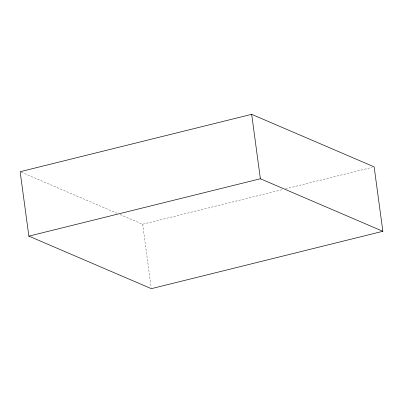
<?xml version="1.0" encoding="UTF-8"?>
<svg xmlns="http://www.w3.org/2000/svg" width="403" height="403" viewBox="0 0 403 403"><rect width="100%" height="100%" fill="white"/><g stroke="black" fill="none" stroke-linecap="round" stroke-linejoin="round"><path stroke-width="0.3" stroke-dasharray="2.02 1.51" d="M120.094 214.572L142.622 224.239L283.123 189.42M285.566 188.816L372.307 167.321M21.304 172.197L117.202 213.333M142.622 224.239L151.165 287.43"/><path stroke-width="0.6" d="M251.663 114.331L20.15 171.703L28.86 236.133L151.337 288.669L382.85 231.297L374.14 166.867L251.663 114.331L260.378 178.761L382.85 231.297M28.86 236.133L260.378 178.761"/></g></svg>
